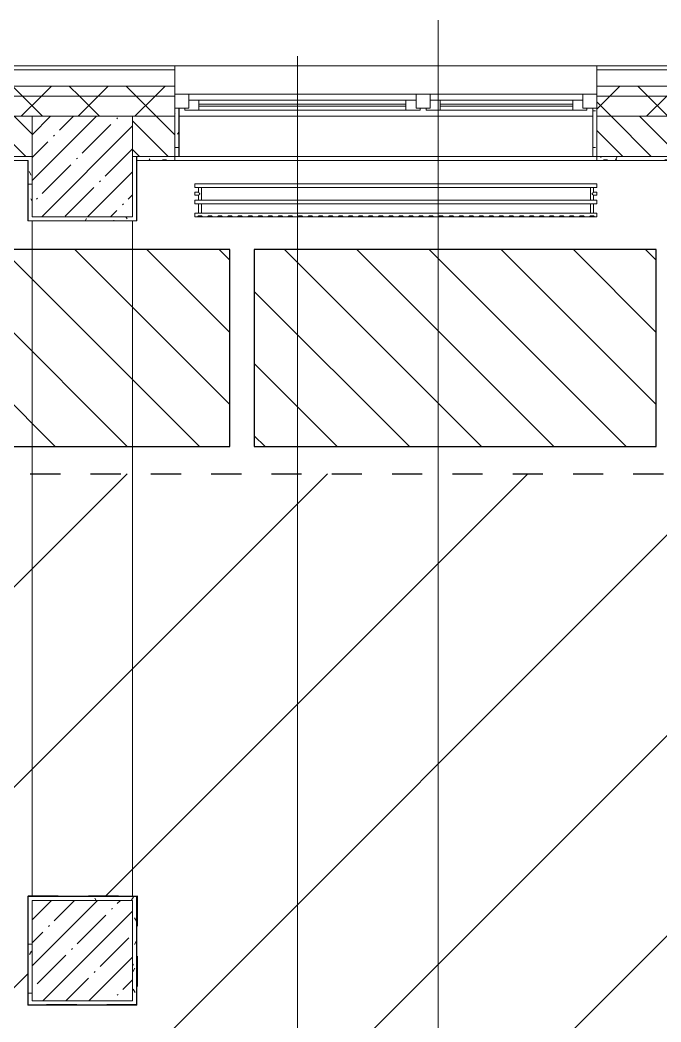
# Model space of a CAD drawing. Header units: millimetres. Extents: x -1113 to 415037, y -3642 to 354837.
# Drawn here: x 362707 to 365896, y 22596 to 27578 of the extents above; entities that cross this region are included whole.
import ezdxf

# ---------------------------------------------------------------- set-up
doc = ezdxf.new("R2010")
doc.units = ezdxf.units.MM
doc.linetypes.add('Штрих короткий', pattern=[600, 300, -300])
for name, color, linetype, lineweight in [('0) строит. леса', 20, 'Continuous', 30), ('A-AREA-BNDY', 7, 'Continuous', 5), ('A-FLOR', 7, 'Continuous', 9), ('A-GLAZ', 7, 'Continuous', 9), ('A-GLAZ-1', 7, 'Continuous', 5), ('A-WALL', 7, 'Continuous', 5), ('I-WALL', 7, 'Continuous', 5), ('S-COLS', 7, 'Continuous', 9), ('S-COLS-1', 7, 'Continuous', 5), ('Оси', 7, 'Continuous', 9)]:
    doc.layers.add(name, color=color, linetype=linetype, lineweight=lineweight)
for name, color, linetype, lineweight, true_color in [('A-WALL-1', 9, 'Continuous', 5, 0x808080), ('A-WALL-FNSH-1', 9, 'Continuous', 5, 0x808080), ('M-EQPM-1', 7, 'Continuous', 9, 0xb2b2b2)]:
    doc.layers.add(name, color=color, linetype=linetype, lineweight=lineweight, true_color=true_color)
pattern_1 = [(45, (289227.4, 1e-08), (-141.42136, 141.42136), []), (135, (289227.4, 1e-08), (-141.42136, -141.42136), [])]
pattern_2 = [(0, (289227.4, 1e-08), (243.84, 60.96), [20.117, -162.763, 20.117, -162.763, -975.36]), (0, (289227.4, 1e-08), (243.84, 60.96), [-365.76, 20.117, -345.643, 20.117, -162.763, -426.72]), (0, (289227.4, 1e-08), (243.84, 60.96), [-914.4, 20.117, -101.803, 20.117, -284.683]), (120, (289318.84, 30.48), (-174.71291, 180.691634), [20.117, -162.763, 20.117, -162.763, -975.36]), (120, (289318.84, 30.48), (-174.71291, 180.691634), [-365.76, 20.117, -345.643, 20.117, -162.763, -426.72]), (120, (289318.84, 30.48), (-174.71291, 180.691634), [-914.4, 20.117, -101.803, 20.117, -284.683]), (240, (289349.32, 152.4), (-69.12709, -241.651634), [20.117, -162.763, 20.117, -162.763, -975.36]), (240, (289349.32, 152.4), (-69.12709, -241.651634), [-365.76, 20.117, -345.643, 20.117, -162.763, -426.72]), (240, (289349.32, 152.4), (-69.12709, -241.651634), [-914.4, 20.117, -101.803, 20.117, -284.683])]

# ---------------------------------------------------------------- blocks, each defined once
blk = doc.blocks.new('BSC_Колонна _Прямоугольная - 500х500-V541-Объем проектирования 3 этажа')
at = {"layer": 'S-COLS-1'}
h = blk.add_hatch(dxfattribs=at)
h.set_pattern_fill('FP_73', color=256, style=0, pattern_type=2)
h.set_pattern_definition([(45, (-73790, -22950), (-114.04925, 114.04925), []), (45, (-73675.95, -22950), (-114.04925, 114.04925), [201.613, -40.323, 6.706, -33.617])])
h.paths.add_polyline_path([(-10.9, -250), (250, -250), (250, 250), (-250, 250), (-250, -250), (-190.9, -250)])
for p, q in [((250, 250), (-250, 250)), ((-250, 250), (-250, -250)), ((250, -250), (250, 250)), ((-250, -250), (250, -250))]:
    blk.add_line(p, q, dxfattribs=at)
blk = doc.blocks.new('120_Окно_СКБ_2Ст - 120_Окно_СКБ_2Ст 2100х2400 _мал створка справа_-19092174-Объем проектирования 3 этажа')
at = {"layer": 'A-GLAZ'}
for p, q in [((-1050, -75), (-1050, -5)), ((-1050, -5), (-980, -5)), ((-980, -5), (-980, -75)), ((150, -35), (-980, -35)), ((-980, -35), (-980, -75)), ((-930, -85), (-930, -35)), ((100, -85), (100, -35)), ((150, -75), (150, -5)), ((150, -5), (220, -5)), ((150, -75), (150, -35)), ((220, -5), (220, -75)), ((980, -35), (220, -35)), ((220, -35), (220, -75)), ((270, -85), (270, -35)), ((930, -85), (930, -35)), ((980, -75), (980, -5)), ((980, -5), (1050, -5)), ((980, -75), (980, -35)), ((1050, -5), (1050, -75)), ((-980, -75), (-1050, -75)), ((-980, -75), (-1000, -75)), ((-1000, -75), (-1000, -85)), ((-1000, -85), (170, -85)), ((170, -85), (-1000, -85)), ((220, -75), (150, -75)), ((170, -75), (150, -75)), ((170, -85), (170, -75)), ((220, -75), (200, -75)), ((200, -75), (200, -85)), ((200, -85), (1000, -85)), ((1000, -85), (200, -85)), ((1050, -75), (980, -75)), ((1000, -75), (980, -75)), ((1000, -85), (1000, -75))]:
    blk.add_line(p, q, dxfattribs=at)
at = {"layer": 'A-GLAZ-1'}
for p, q in [((1050, -5), (-1050, -5)), ((-1030, -75), (-1000, -75)), ((-930, -55), (100, -55)), ((100, -65), (-930, -65)), ((170, -75), (200, -75)), ((270, -55), (930, -55)), ((930, -65), (270, -65)), ((1000, -75), (1030, -75))]:
    blk.add_line(p, q, dxfattribs=at)
blk = doc.blocks.new('radiator_prado_classic_z_tip_30_po exemplyaru - Classic Z Тип 30-500-V675-Объем проектирования 3 этажа')
at = {"layer": 'M-EQPM-1'}
for p, q in [((0, 228), (0, 210)), ((2000, 228), (0, 228)), ((0, 210), (0, 228)), ((0, 228), (12.5, 228)), ((0, 210), (2000, 210)), ((17.8, 210), (0, 210)), ((12.5, 228), (37.5, 228)), ((37.5, 228), (12.5, 228)), ((12.5, 228), (37.5, 228)), ((12.5, 228), (17.5, 223)), ((12.5, 228), (17.5, 223)), ((32.5, 223), (17.5, 223)), ((17.5, 223), (32.5, 223)), ((17.5, 210), (17.5, 164)), ((17.5, 210), (17.5, 164)), ((17.8, 210), (17.5, 210)), ((17.5, 210), (17.8, 210)), ((17.8, 210), (17.5, 210)), ((17.5, 210), (32.5, 210)), ((31.5, 210), (17.8, 210)), ((17.8, 210), (31.5, 210)), ((23.1, 210), (17.8, 210)), ((30.3, 210), (23.1, 210)), ((31.5, 210), (30.3, 210)), ((31.5, 210), (31.5, 210)), ((32.2, 210), (31.5, 210)), ((31.5, 210), (31.5, 210)), ((31.5, 210), (32.2, 210)), ((31.5, 210), (31.5, 210)), ((32.2, 210), (31.5, 210)), ((32.5, 210), (32.2, 210)), ((32.2, 210), (32.5, 210)), ((32.5, 210), (32.2, 210)), ((1967.8, 210), (32.2, 210)), ((32.5, 223), (37.5, 228)), ((37.5, 228), (32.5, 223)), ((32.5, 164), (32.5, 210)), ((32.5, 164), (32.5, 210)), ((37.5, 228), (62.5, 228)), ((62.5, 228), (87.5, 228)), ((87.5, 228), (62.5, 228)), ((62.5, 228), (87.5, 228)), ((62.5, 228), (67.5, 223)), ((62.5, 228), (67.5, 223)), ((82.5, 223), (67.5, 223)), ((67.5, 223), (82.5, 223)), ((82.5, 223), (87.5, 228)), ((87.5, 228), (82.5, 223)), ((87.5, 228), (112.5, 228)), ((112.5, 228), (137.5, 228)), ((137.5, 228), (112.5, 228)), ((112.5, 228), (137.5, 228)), ((112.5, 228), (117.5, 223)), ((112.5, 228), (117.5, 223)), ((132.5, 223), (117.5, 223)), ((117.5, 223), (132.5, 223)), ((132.5, 223), (137.5, 228)), ((137.5, 228), (132.5, 223)), ((137.5, 228), (162.5, 228)), ((162.5, 228), (187.5, 228)), ((187.5, 228), (162.5, 228)), ((162.5, 228), (187.5, 228)), ((162.5, 228), (167.5, 223)), ((162.5, 228), (167.5, 223)), ((182.5, 223), (167.5, 223)), ((167.5, 223), (182.5, 223)), ((182.5, 223), (187.5, 228)), ((187.5, 228), (182.5, 223)), ((187.5, 228), (212.5, 228)), ((212.5, 228), (237.5, 228)), ((237.5, 228), (212.5, 228)), ((212.5, 228), (237.5, 228)), ((212.5, 228), (217.5, 223)), ((212.5, 228), (217.5, 223)), ((232.5, 223), (217.5, 223)), ((217.5, 223), (232.5, 223)), ((232.5, 223), (237.5, 228)), ((237.5, 228), (232.5, 223)), ((237.5, 228), (262.5, 228)), ((262.5, 228), (287.5, 228)), ((287.5, 228), (262.5, 228)), ((262.5, 228), (287.5, 228)), ((262.5, 228), (267.5, 223)), ((262.5, 228), (267.5, 223)), ((282.5, 223), (267.5, 223)), ((267.5, 223), (282.5, 223)), ((282.5, 223), (287.5, 228)), ((287.5, 228), (282.5, 223)), ((287.5, 228), (312.5, 228)), ((312.5, 228), (337.5, 228)), ((337.5, 228), (312.5, 228)), ((312.5, 228), (337.5, 228)), ((312.5, 228), (317.5, 223)), ((312.5, 228), (317.5, 223)), ((332.5, 223), (317.5, 223)), ((317.5, 223), (332.5, 223)), ((332.5, 223), (337.5, 228)), ((337.5, 228), (332.5, 223)), ((337.5, 228), (362.5, 228)), ((362.5, 228), (387.5, 228)), ((387.5, 228), (362.5, 228)), ((362.5, 228), (387.5, 228)), ((362.5, 228), (367.5, 223)), ((362.5, 228), (367.5, 223)), ((382.5, 223), (367.5, 223)), ((367.5, 223), (382.5, 223)), ((382.5, 223), (387.5, 228)), ((387.5, 228), (382.5, 223)), ((387.5, 228), (412.5, 228)), ((412.5, 228), (437.5, 228)), ((437.5, 228), (412.5, 228)), ((412.5, 228), (437.5, 228)), ((412.5, 228), (417.5, 223)), ((412.5, 228), (417.5, 223)), ((432.5, 223), (417.5, 223)), ((417.5, 223), (432.5, 223)), ((432.5, 223), (437.5, 228)), ((437.5, 228), (432.5, 223)), ((437.5, 228), (462.5, 228)), ((462.5, 228), (487.5, 228)), ((487.5, 228), (462.5, 228)), ((462.5, 228), (487.5, 228)), ((462.5, 228), (467.5, 223)), ((462.5, 228), (467.5, 223)), ((482.5, 223), (467.5, 223)), ((467.5, 223), (482.5, 223)), ((482.5, 223), (487.5, 228)), ((487.5, 228), (482.5, 223)), ((487.5, 228), (512.5, 228)), ((512.5, 228), (537.5, 228)), ((537.5, 228), (512.5, 228)), ((512.5, 228), (537.5, 228)), ((512.5, 228), (517.5, 223)), ((512.5, 228), (517.5, 223)), ((532.5, 223), (517.5, 223)), ((517.5, 223), (532.5, 223)), ((532.5, 223), (537.5, 228)), ((537.5, 228), (532.5, 223)), ((537.5, 228), (562.5, 228)), ((562.5, 228), (587.5, 228)), ((587.5, 228), (562.5, 228)), ((562.5, 228), (587.5, 228)), ((562.5, 228), (567.5, 223)), ((562.5, 228), (567.5, 223)), ((582.5, 223), (567.5, 223)), ((567.5, 223), (582.5, 223)), ((582.5, 223), (587.5, 228)), ((587.5, 228), (582.5, 223)), ((587.5, 228), (612.5, 228)), ((612.5, 228), (637.5, 228)), ((637.5, 228), (612.5, 228)), ((612.5, 228), (637.5, 228)), ((612.5, 228), (617.5, 223)), ((612.5, 228), (617.5, 223)), ((632.5, 223), (617.5, 223)), ((617.5, 223), (632.5, 223)), ((632.5, 223), (637.5, 228)), ((637.5, 228), (632.5, 223)), ((637.5, 228), (662.5, 228)), ((662.5, 228), (687.5, 228)), ((687.5, 228), (662.5, 228)), ((662.5, 228), (687.5, 228)), ((662.5, 228), (667.5, 223)), ((662.5, 228), (667.5, 223)), ((682.5, 223), (667.5, 223)), ((667.5, 223), (682.5, 223)), ((682.5, 223), (687.5, 228)), ((687.5, 228), (682.5, 223)), ((687.5, 228), (712.5, 228)), ((712.5, 228), (737.5, 228)), ((737.5, 228), (712.5, 228)), ((712.5, 228), (737.5, 228)), ((712.5, 228), (717.5, 223)), ((712.5, 228), (717.5, 223)), ((732.5, 223), (717.5, 223)), ((717.5, 223), (732.5, 223)), ((732.5, 223), (737.5, 228)), ((737.5, 228), (732.5, 223)), ((737.5, 228), (762.5, 228)), ((762.5, 228), (787.5, 228)), ((787.5, 228), (762.5, 228)), ((762.5, 228), (787.5, 228)), ((762.5, 228), (767.5, 223)), ((762.5, 228), (767.5, 223)), ((782.5, 223), (767.5, 223)), ((767.5, 223), (782.5, 223)), ((782.5, 223), (787.5, 228)), ((787.5, 228), (782.5, 223)), ((787.5, 228), (812.5, 228)), ((812.5, 228), (837.5, 228)), ((837.5, 228), (812.5, 228)), ((812.5, 228), (837.5, 228)), ((812.5, 228), (817.5, 223)), ((812.5, 228), (817.5, 223)), ((832.5, 223), (817.5, 223)), ((817.5, 223), (832.5, 223)), ((832.5, 223), (837.5, 228)), ((837.5, 228), (832.5, 223)), ((837.5, 228), (862.5, 228)), ((862.5, 228), (887.5, 228)), ((887.5, 228), (862.5, 228)), ((862.5, 228), (887.5, 228)), ((862.5, 228), (867.5, 223)), ((862.5, 228), (867.5, 223)), ((882.5, 223), (867.5, 223)), ((867.5, 223), (882.5, 223)), ((882.5, 223), (887.5, 228)), ((887.5, 228), (882.5, 223)), ((887.5, 228), (912.5, 228)), ((912.5, 228), (937.5, 228)), ((937.5, 228), (912.5, 228)), ((912.5, 228), (937.5, 228)), ((912.5, 228), (917.5, 223)), ((912.5, 228), (917.5, 223)), ((932.5, 223), (917.5, 223)), ((917.5, 223), (932.5, 223)), ((932.5, 223), (937.5, 228)), ((937.5, 228), (932.5, 223)), ((937.5, 228), (962.5, 228)), ((962.5, 228), (987.5, 228)), ((987.5, 228), (962.5, 228)), ((962.5, 228), (987.5, 228)), ((962.5, 228), (967.5, 223)), ((962.5, 228), (967.5, 223)), ((982.5, 223), (967.5, 223)), ((967.5, 223), (982.5, 223)), ((982.5, 223), (987.5, 228)), ((987.5, 228), (982.5, 223)), ((987.5, 228), (1012.5, 228)), ((1012.5, 228), (1037.5, 228)), ((1037.5, 228), (1012.5, 228)), ((1012.5, 228), (1037.5, 228)), ((1012.5, 228), (1017.5, 223)), ((1012.5, 228), (1017.5, 223)), ((1032.5, 223), (1017.5, 223)), ((1017.5, 223), (1032.5, 223)), ((1032.5, 223), (1037.5, 228)), ((1037.5, 228), (1032.5, 223)), ((1037.5, 228), (1062.5, 228)), ((1062.5, 228), (1087.5, 228)), ((1087.5, 228), (1062.5, 228)), ((1062.5, 228), (1087.5, 228)), ((1062.5, 228), (1067.5, 223)), ((1062.5, 228), (1067.5, 223)), ((1082.5, 223), (1067.5, 223)), ((1067.5, 223), (1082.5, 223)), ((1082.5, 223), (1087.5, 228)), ((1087.5, 228), (1082.5, 223)), ((1087.5, 228), (1112.5, 228)), ((1112.5, 228), (1137.5, 228)), ((1137.5, 228), (1112.5, 228)), ((1112.5, 228), (1137.5, 228)), ((1112.5, 228), (1117.5, 223)), ((1112.5, 228), (1117.5, 223)), ((1132.5, 223), (1117.5, 223)), ((1117.5, 223), (1132.5, 223)), ((1132.5, 223), (1137.5, 228)), ((1137.5, 228), (1132.5, 223)), ((1137.5, 228), (1162.5, 228)), ((1162.5, 228), (1187.5, 228)), ((1187.5, 228), (1162.5, 228)), ((1162.5, 228), (1187.5, 228)), ((1162.5, 228), (1167.5, 223)), ((1162.5, 228), (1167.5, 223)), ((1182.5, 223), (1167.5, 223)), ((1167.5, 223), (1182.5, 223)), ((1182.5, 223), (1187.5, 228)), ((1187.5, 228), (1182.5, 223)), ((1187.5, 228), (1212.5, 228)), ((1212.5, 228), (1237.5, 228)), ((1237.5, 228), (1212.5, 228)), ((1212.5, 228), (1237.5, 228)), ((1212.5, 228), (1217.5, 223)), ((1212.5, 228), (1217.5, 223)), ((1232.5, 223), (1217.5, 223)), ((1217.5, 223), (1232.5, 223)), ((1232.5, 223), (1237.5, 228)), ((1237.5, 228), (1232.5, 223)), ((1237.5, 228), (1262.5, 228)), ((1262.5, 228), (1287.5, 228)), ((1287.5, 228), (1262.5, 228)), ((1262.5, 228), (1287.5, 228)), ((1262.5, 228), (1267.5, 223)), ((1262.5, 228), (1267.5, 223)), ((1282.5, 223), (1267.5, 223)), ((1267.5, 223), (1282.5, 223)), ((1282.5, 223), (1287.5, 228)), ((1287.5, 228), (1282.5, 223)), ((1287.5, 228), (1312.5, 228)), ((1312.5, 228), (1337.5, 228)), ((1337.5, 228), (1312.5, 228)), ((1312.5, 228), (1337.5, 228)), ((1312.5, 228), (1317.5, 223)), ((1312.5, 228), (1317.5, 223)), ((1332.5, 223), (1317.5, 223)), ((1317.5, 223), (1332.5, 223)), ((1332.5, 223), (1337.5, 228)), ((1337.5, 228), (1332.5, 223)), ((1337.5, 228), (1362.5, 228)), ((1362.5, 228), (1387.5, 228)), ((1387.5, 228), (1362.5, 228)), ((1362.5, 228), (1387.5, 228)), ((1362.5, 228), (1367.5, 223)), ((1362.5, 228), (1367.5, 223)), ((1382.5, 223), (1367.5, 223)), ((1367.5, 223), (1382.5, 223)), ((1382.5, 223), (1387.5, 228)), ((1387.5, 228), (1382.5, 223)), ((1387.5, 228), (1412.5, 228)), ((1412.5, 228), (1437.5, 228)), ((1437.5, 228), (1412.5, 228)), ((1412.5, 228), (1437.5, 228)), ((1412.5, 228), (1417.5, 223)), ((1412.5, 228), (1417.5, 223)), ((1432.5, 223), (1417.5, 223)), ((1417.5, 223), (1432.5, 223)), ((1432.5, 223), (1437.5, 228)), ((1437.5, 228), (1432.5, 223)), ((1437.5, 228), (1462.5, 228)), ((1462.5, 228), (1487.5, 228)), ((1487.5, 228), (1462.5, 228)), ((1462.5, 228), (1487.5, 228)), ((1462.5, 228), (1467.5, 223)), ((1462.5, 228), (1467.5, 223)), ((1482.5, 223), (1467.5, 223)), ((1467.5, 223), (1482.5, 223)), ((1482.5, 223), (1487.5, 228)), ((1487.5, 228), (1482.5, 223)), ((1487.5, 228), (1512.5, 228)), ((1512.5, 228), (1537.5, 228)), ((1537.5, 228), (1512.5, 228)), ((1512.5, 228), (1537.5, 228)), ((1512.5, 228), (1517.5, 223)), ((1512.5, 228), (1517.5, 223)), ((1532.5, 223), (1517.5, 223)), ((1517.5, 223), (1532.5, 223)), ((1532.5, 223), (1537.5, 228)), ((1537.5, 228), (1532.5, 223)), ((1537.5, 228), (1562.5, 228)), ((1562.5, 228), (1587.5, 228)), ((1587.5, 228), (1562.5, 228)), ((1562.5, 228), (1587.5, 228)), ((1562.5, 228), (1567.5, 223)), ((1562.5, 228), (1567.5, 223)), ((1582.5, 223), (1567.5, 223)), ((1567.5, 223), (1582.5, 223)), ((1582.5, 223), (1587.5, 228)), ((1587.5, 228), (1582.5, 223)), ((1587.5, 228), (1612.5, 228)), ((1612.5, 228), (1637.5, 228)), ((1637.5, 228), (1612.5, 228)), ((1612.5, 228), (1637.5, 228)), ((1612.5, 228), (1617.5, 223)), ((1612.5, 228), (1617.5, 223)), ((1632.5, 223), (1617.5, 223)), ((1617.5, 223), (1632.5, 223)), ((1632.5, 223), (1637.5, 228)), ((1637.5, 228), (1632.5, 223)), ((1637.5, 228), (1662.5, 228)), ((1687.5, 228), (1662.5, 228)), ((1662.5, 228), (1687.5, 228)), ((1662.5, 228), (1667.5, 223)), ((1662.5, 228), (1667.5, 223)), ((1663.1, 228), (1687.5, 228)), ((1682.5, 223), (1667.5, 223)), ((1667.5, 223), (1682.5, 223)), ((1682.5, 223), (1687.5, 228)), ((1687.5, 228), (1682.5, 223)), ((1687.5, 228), (1712.5, 228)), ((1712.5, 228), (1737.5, 228)), ((1737.5, 228), (1712.5, 228)), ((1712.5, 228), (1737.5, 228)), ((1712.5, 228), (1717.5, 223)), ((1712.5, 228), (1717.5, 223)), ((1732.5, 223), (1717.5, 223)), ((1717.5, 223), (1732.5, 223)), ((1732.5, 223), (1737.5, 228)), ((1737.5, 228), (1732.5, 223)), ((1737.5, 228), (1762.5, 228)), ((1762.5, 228), (1787.5, 228)), ((1787.5, 228), (1762.5, 228)), ((1762.5, 228), (1787.5, 228)), ((1762.5, 228), (1767.5, 223)), ((1762.5, 228), (1767.5, 223)), ((1782.5, 223), (1767.5, 223)), ((1767.5, 223), (1782.5, 223)), ((1782.5, 223), (1787.5, 228)), ((1787.5, 228), (1782.5, 223)), ((1787.5, 228), (1812.5, 228)), ((1812.5, 228), (1837.5, 228)), ((1837.5, 228), (1812.5, 228)), ((1812.5, 228), (1837.5, 228)), ((1812.5, 228), (1817.5, 223)), ((1812.5, 228), (1817.5, 223)), ((1832.5, 223), (1817.5, 223)), ((1817.5, 223), (1832.5, 223)), ((1832.5, 223), (1837.5, 228)), ((1837.5, 228), (1832.5, 223)), ((1837.5, 228), (1862.5, 228)), ((1862.5, 228), (1887.5, 228)), ((1887.5, 228), (1862.5, 228)), ((1862.5, 228), (1887.5, 228)), ((1862.5, 228), (1867.5, 223)), ((1862.5, 228), (1867.5, 223)), ((1882.5, 223), (1867.5, 223)), ((1867.5, 223), (1882.5, 223)), ((1882.5, 223), (1887.5, 228)), ((1887.5, 228), (1882.5, 223)), ((1887.5, 228), (1912.5, 228)), ((1912.5, 228), (1937.5, 228)), ((1937.5, 228), (1912.5, 228)), ((1912.5, 228), (1937.5, 228)), ((1912.5, 228), (1917.5, 223)), ((1912.5, 228), (1917.5, 223)), ((1932.5, 223), (1917.5, 223)), ((1917.5, 223), (1932.5, 223)), ((1932.5, 223), (1937.5, 228)), ((1937.5, 228), (1932.5, 223)), ((1937.5, 228), (1962.5, 228)), ((1962.5, 228), (1987.5, 228)), ((1987.5, 228), (1962.5, 228)), ((1962.5, 228), (1987.5, 228)), ((1962.5, 228), (1967.5, 223)), ((1962.5, 228), (1967.5, 223)), ((1982.5, 223), (1967.5, 223)), ((1967.5, 223), (1982.5, 223)), ((1967.5, 210), (1967.5, 164)), ((1967.5, 210), (1967.5, 164)), ((1967.8, 210), (1967.5, 210)), ((1967.5, 210), (1982.5, 210)), ((1967.8, 210), (1967.5, 210)), ((1967.5, 210), (1967.8, 210)), ((1982.2, 210), (1967.8, 210)), ((1982.2, 210), (1967.8, 210)), ((1967.8, 210), (1982.2, 210)), ((1982.5, 210), (1982.2, 210)), ((1982.5, 210), (1982.2, 210)), ((1982.2, 210), (1982.5, 210)), ((2000, 210), (1982.2, 210)), ((1982.5, 223), (1987.5, 228)), ((1987.5, 228), (1982.5, 223)), ((1982.5, 164), (1982.5, 210)), ((1982.5, 164), (1982.5, 210)), ((1987.5, 228), (2000, 228)), ((2000, 210), (2000, 228)), ((2000, 228), (2000, 210)), ((2000, 164), (0, 164)), ((0, 164), (0, 146)), ((0, 146), (0, 164)), ((0, 164), (17.8, 164)), ((17.8, 164), (17.5, 164)), ((17.5, 164), (17.8, 164)), ((17.8, 164), (17.5, 164)), ((17.5, 164), (32.5, 164)), ((31.5, 164), (17.8, 164)), ((17.8, 164), (18.5, 164)), ((18.5, 164), (17.8, 164)), ((18.5, 164), (31.5, 164)), ((21.3, 164), (18.5, 164)), ((25, 164), (21.3, 164)), ((26.9, 164), (25, 164)), ((30.3, 164), (26.9, 164)), ((31.5, 164), (30.3, 164)), ((31.5, 164), (31.5, 164)), ((32.2, 164), (31.5, 164)), ((31.5, 164), (31.5, 164)), ((31.5, 164), (32.2, 164)), ((31.5, 164), (31.5, 164)), ((32.2, 164), (31.5, 164)), ((32.5, 164), (32.2, 164)), ((32.2, 164), (32.5, 164)), ((32.5, 164), (32.2, 164)), ((32.2, 164), (1967.8, 164)), ((1967.8, 164), (1967.5, 164)), ((1967.5, 164), (1982.5, 164)), ((1967.8, 164), (1967.5, 164)), ((1967.5, 164), (1967.8, 164)), ((1982.2, 164), (1967.8, 164)), ((1968.5, 164), (1967.8, 164)), ((1967.8, 164), (1982.2, 164)), ((1969.7, 164), (1968.5, 164)), ((1982.2, 164), (1969.7, 164)), ((1982.5, 164), (1982.2, 164)), ((1982.5, 164), (1982.2, 164)), ((1982.2, 164), (1982.5, 164)), ((1982.2, 164), (2000, 164)), ((2000, 146), (2000, 164)), ((2000, 164), (2000, 146)), ((0, 146), (2000, 146)), ((18.5, 146), (0, 146)), ((17.5, 121.5), (0, 121.5)), ((17.5, 121.5), (0, 121.5)), ((0, 121.5), (0, 120.5)), ((0, 106.5), (0, 121.5)), ((0, 120.5), (0, 107.5)), ((0, 120.5), (0, 119.3)), ((0, 114), (0, 120.5)), ((0, 120.5), (0, 120.5)), ((0, 119.3), (0, 117.8)), ((0, 117.8), (0, 114)), ((0, 114), (0, 110.3)), ((0, 107.5), (0, 114)), ((0, 110.3), (0, 108.7)), ((0, 108.7), (0, 107.5)), ((0, 107.5), (0, 106.5)), ((0, 107.5), (0, 107.5)), ((0, 106.5), (17.5, 106.5)), ((0, 106.5), (17.5, 106.5)), ((17.5, 146), (17.5, 121.5)), ((17.5, 146), (17.5, 121.5)), ((17.5, 146), (18.5, 146)), ((18.5, 146), (17.5, 146)), ((17.5, 146), (18.5, 146)), ((32.5, 146), (17.5, 146)), ((17.5, 106.5), (17.5, 82)), ((17.5, 106.5), (17.5, 82)), ((18.5, 146), (31.5, 146)), ((31.5, 146), (18.5, 146)), ((18.5, 146), (28.8, 146)), ((28.8, 146), (31.5, 146)), ((31.5, 146), (31.5, 146)), ((31.5, 146), (32.2, 146)), ((31.5, 146), (31.5, 146)), ((32.2, 146), (31.5, 146)), ((31.5, 146), (31.5, 146)), ((31.5, 146), (32.2, 146)), ((32.2, 146), (32.5, 146)), ((32.5, 146), (32.2, 146)), ((32.2, 146), (32.5, 146)), ((1967.8, 146), (32.2, 146)), ((32.5, 82), (32.5, 146)), ((32.5, 82), (32.5, 146)), ((1967.5, 146), (1967.5, 82)), ((1967.5, 146), (1967.5, 82)), ((1967.5, 146), (1967.8, 146)), ((1982.5, 146), (1967.5, 146)), ((1967.5, 146), (1967.8, 146)), ((1967.8, 146), (1967.5, 146)), ((1967.8, 146), (1981.5, 146)), ((1967.8, 146), (1971.2, 146)), ((1981.5, 146), (1967.8, 146)), ((1971.2, 146), (1976.9, 146)), ((1976.9, 146), (1981.5, 146)), ((1981.5, 146), (1982.5, 146)), ((1981.5, 146), (1982.5, 146)), ((1982.5, 146), (1981.5, 146)), ((2000, 146), (1981.5, 146)), ((1982.5, 121.5), (1982.5, 146)), ((1982.5, 121.5), (1982.5, 146)), ((2000, 121.5), (1982.5, 121.5)), ((2000, 121.5), (1982.5, 121.5)), ((1982.5, 82), (1982.5, 106.5)), ((1982.5, 106.5), (2000, 106.5)), ((1982.5, 82), (1982.5, 106.5)), ((1982.5, 106.5), (2000, 106.5)), ((2000, 121.5), (2000, 106.5)), ((2000, 120.5), (2000, 121.5)), ((2000, 121.5), (2000, 120.5)), ((2000, 120.5), (2000, 121.5)), ((2000, 107.5), (2000, 120.5)), ((2000, 120.5), (2000, 107.5)), ((2000, 107.5), (2000, 120.5)), ((2000, 106.5), (2000, 107.5)), ((2000, 107.5), (2000, 106.5)), ((2000, 106.5), (2000, 107.5)), ((2000, 82), (0, 82)), ((0, 82), (0, 64)), ((0, 64), (0, 82)), ((0, 82), (18.5, 82)), ((2000, 64), (0, 64)), ((0, 64), (2000, 64)), ((18.5, 82), (17.5, 82)), ((17.5, 82), (18.5, 82)), ((18.5, 82), (17.5, 82)), ((17.5, 82), (32.5, 82)), ((31.5, 82), (18.5, 82)), ((18.5, 82), (28.8, 82)), ((21.3, 82), (18.5, 82)), ((26.9, 82), (21.3, 82)), ((31.5, 82), (26.9, 82)), ((28.8, 82), (31.5, 82)), ((31.5, 82), (31.5, 82)), ((32.2, 82), (31.5, 82)), ((31.5, 82), (31.5, 82)), ((31.5, 82), (32.2, 82)), ((31.5, 82), (31.5, 82)), ((32.2, 82), (31.5, 82)), ((32.5, 82), (32.2, 82)), ((32.2, 82), (32.5, 82)), ((32.5, 82), (32.2, 82)), ((32.2, 82), (1967.8, 82)), ((1967.8, 82), (1967.5, 82)), ((1967.5, 82), (1982.5, 82)), ((1967.8, 82), (1967.5, 82)), ((1967.5, 82), (1967.8, 82)), ((1981.5, 82), (1967.8, 82)), ((1978.7, 82), (1967.8, 82)), ((1967.8, 82), (1981.5, 82)), ((1980.3, 82), (1978.7, 82)), ((1981.5, 82), (1980.3, 82)), ((1982.5, 82), (1981.5, 82)), ((1982.5, 82), (1981.5, 82)), ((1981.5, 82), (1982.5, 82)), ((1981.5, 82), (2000, 82)), ((2000, 64), (2000, 82)), ((2000, 82), (2000, 64))]:
    blk.add_line(p, q, dxfattribs=at)
for points, knots in [([(18.5, 120.5), (18.4, 120.6), (18.3, 120.7), (18.1, 120.9), (17.9, 121.1), (17.8, 121.2), (17.7, 121.3), (17.5, 121.5), (17.5, 121.5), (17.5, 121.5)], [0.7142857, 0.7142857, 0.7142857, 0.7142857, 0.75, 0.7857143, 0.8214286, 0.8571429, 0.8928571, 0.9285714, 1, 1, 1, 1]), ([(17.5, 121.5), (17.5, 121.5), (17.5, 121.5), (17.7, 121.3), (17.8, 121.2), (17.9, 121.1), (18.1, 120.9), (18.3, 120.7), (18.4, 120.6), (18.5, 120.5)], [0, 0, 0, 0, 0.0714286, 0.1071429, 0.1428571, 0.1785714, 0.2142857, 0.25, 0.2857143, 0.2857143, 0.2857143, 0.2857143]), ([(17.5, 121.5), (17.5, 121.5), (17.5, 121.5), (17.7, 121.3), (17.8, 121.2), (17.9, 121.1), (18.1, 120.9), (18.3, 120.7), (18.4, 120.6), (18.5, 120.5)], [0, 0, 0, 0, 0.0714286, 0.1071429, 0.1428571, 0.1785714, 0.2142857, 0.25, 0.2857143, 0.2857143, 0.2857143, 0.2857143]), ([(25, 114), (24.5, 114.5), (23.6, 115.4), (22.4, 116.6), (21.6, 117.4), (21.1, 117.9), (20.8, 118.2), (20.5, 118.5), (20.2, 118.8), (19.8, 119.1), (19.6, 119.4), (19.3, 119.7), (19, 120), (18.7, 120.3), (18.5, 120.5), (18.3, 120.7), (18.1, 120.9), (17.9, 121.1), (17.8, 121.2), (17.7, 121.3), (17.5, 121.5), (17.5, 121.5), (17.5, 121.5)], [0, 0, 0, 0, 0.142857, 0.285714, 0.357143, 0.392857, 0.428571, 0.464286, 0.5, 0.535714, 0.571429, 0.607143, 0.642857, 0.678571, 0.714286, 0.75, 0.785714, 0.821429, 0.857143, 0.892857, 0.928571, 1, 1, 1, 1]), ([(17.5, 106.5), (17.5, 106.5), (17.5, 106.5), (17.7, 106.7), (17.8, 106.8), (17.9, 106.9), (18.1, 107.1), (18.3, 107.3), (18.5, 107.5), (18.7, 107.7), (19, 108), (19.3, 108.3), (19.6, 108.6), (19.8, 108.9), (20.3, 109.3), (20.7, 109.7), (21.1, 110.1), (21.6, 110.6), (22.4, 111.4), (23.6, 112.6), (24.5, 113.5), (25, 114)], [0, 0, 0, 0, 0.071429, 0.107143, 0.142857, 0.178571, 0.214286, 0.25, 0.285714, 0.321429, 0.357143, 0.392857, 0.428571, 0.464286, 0.5, 0.571429, 0.607143, 0.642857, 0.714286, 0.857143, 1, 1, 1, 1]), ([(17.5, 106.5), (17.5, 106.5), (17.5, 106.5), (17.7, 106.7), (17.8, 106.8), (17.9, 106.9), (18.1, 107.1), (18.3, 107.3), (18.4, 107.4), (18.5, 107.5)], [0, 0, 0, 0, 0.0714286, 0.1071429, 0.1428571, 0.1785714, 0.2142857, 0.25, 0.2857143, 0.2857143, 0.2857143, 0.2857143]), ([(18.5, 107.5), (18.4, 107.4), (18.3, 107.3), (18.1, 107.1), (17.9, 106.9), (17.8, 106.8), (17.7, 106.7), (17.5, 106.5), (17.5, 106.5), (17.5, 106.5)], [0.7142857, 0.7142857, 0.7142857, 0.7142857, 0.75, 0.7857143, 0.8214286, 0.8571429, 0.8928571, 0.9285714, 1, 1, 1, 1]), ([(18.5, 107.5), (18.4, 107.4), (18.3, 107.3), (18.1, 107.1), (17.9, 106.9), (17.8, 106.8), (17.7, 106.7), (17.5, 106.5), (17.5, 106.5), (17.5, 106.5)], [0.7142857, 0.7142857, 0.7142857, 0.7142857, 0.75, 0.7857143, 0.8214286, 0.8571429, 0.8928571, 0.9285714, 1, 1, 1, 1]), ([(22.1, 116.9), (21.9, 117.1), (21.6, 117.4), (21.1, 117.9), (20.8, 118.2), (20.5, 118.5), (20.2, 118.8), (19.9, 119.2), (19.7, 119.3), (19.6, 119.4)], [0.2857143, 0.2857143, 0.2857143, 0.2857143, 0.3571429, 0.3928571, 0.4285714, 0.4642857, 0.5, 0.5357143, 0.5714286, 0.5714286, 0.5714286, 0.5714286]), ([(19.6, 119.4), (19.7, 119.3), (19.9, 119.2), (20.3, 118.7), (20.7, 118.3), (21.1, 117.9), (21.6, 117.4), (21.9, 117.1), (22.1, 116.9)], [0.4285714, 0.4285714, 0.4285714, 0.4285714, 0.4642857, 0.5, 0.5714286, 0.6071429, 0.6428571, 0.7142857, 0.7142857, 0.7142857, 0.7142857]), ([(19.6, 119.4), (19.7, 119.3), (19.8, 119.1), (20.3, 118.7), (20.7, 118.3), (21.1, 117.9), (21.6, 117.4), (21.9, 117.1), (22.1, 116.9)], [0.4285714, 0.4285714, 0.4285714, 0.4285714, 0.4642857, 0.5, 0.5714286, 0.6071429, 0.6428571, 0.7142857, 0.7142857, 0.7142857, 0.7142857]), ([(19.6, 108.6), (19.7, 108.7), (19.9, 108.8), (20.3, 109.3), (20.7, 109.7), (21.1, 110.1), (21.6, 110.6), (21.9, 110.9), (22.1, 111.1)], [0.4285714, 0.4285714, 0.4285714, 0.4285714, 0.4642857, 0.5, 0.5714286, 0.6071429, 0.6428571, 0.7142857, 0.7142857, 0.7142857, 0.7142857]), ([(22.1, 111.1), (21.9, 110.9), (21.6, 110.6), (21.1, 110.1), (20.8, 109.8), (20.5, 109.5), (20.2, 109.2), (19.9, 108.8), (19.7, 108.7), (19.6, 108.6)], [0.2857143, 0.2857143, 0.2857143, 0.2857143, 0.3571429, 0.3928571, 0.4285714, 0.4642857, 0.5, 0.5357143, 0.5714286, 0.5714286, 0.5714286, 0.5714286]), ([(22.1, 111.1), (21.9, 110.9), (21.6, 110.6), (21.1, 110.1), (20.8, 109.8), (20.5, 109.5), (20.2, 109.2), (19.8, 108.9), (19.7, 108.7), (19.6, 108.6)], [0.2857143, 0.2857143, 0.2857143, 0.2857143, 0.3571429, 0.3928571, 0.4285714, 0.4642857, 0.5, 0.5357143, 0.5714286, 0.5714286, 0.5714286, 0.5714286]), ([(1975, 114), (1975.5, 114.5), (1976.4, 115.4), (1977.6, 116.6), (1978.4, 117.4), (1978.9, 117.9), (1979.2, 118.2), (1979.5, 118.5), (1979.8, 118.8), (1980.1, 119.2), (1980.4, 119.4), (1980.7, 119.7), (1981, 120), (1981.3, 120.3), (1981.5, 120.5), (1981.7, 120.7), (1981.9, 120.9), (1982.1, 121.1), (1982.2, 121.2), (1982.3, 121.3), (1982.5, 121.5), (1982.5, 121.5), (1982.5, 121.5)], [0, 0, 0, 0, 0.142857, 0.285714, 0.357143, 0.392857, 0.428571, 0.464286, 0.5, 0.535714, 0.571429, 0.607143, 0.642857, 0.678571, 0.714286, 0.75, 0.785714, 0.821429, 0.857143, 0.892857, 0.928571, 1, 1, 1, 1]), ([(1982.5, 106.5), (1982.5, 106.5), (1982.5, 106.5), (1982.3, 106.7), (1982.2, 106.8), (1982.1, 106.9), (1981.9, 107.1), (1981.7, 107.3), (1981.5, 107.5), (1981.3, 107.7), (1981, 108), (1980.7, 108.3), (1980.4, 108.6), (1980.1, 108.8), (1979.7, 109.3), (1979.3, 109.7), (1978.9, 110.1), (1978.4, 110.6), (1977.6, 111.4), (1976.4, 112.6), (1975.5, 113.5), (1975, 114)], [0, 0, 0, 0, 0.071429, 0.107143, 0.142857, 0.178571, 0.214286, 0.25, 0.285714, 0.321429, 0.357143, 0.392857, 0.428571, 0.464286, 0.5, 0.571429, 0.607143, 0.642857, 0.714286, 0.857143, 1, 1, 1, 1]), ([(1980.4, 119.4), (1980.3, 119.3), (1980.1, 119.2), (1979.7, 118.7), (1979.3, 118.3), (1978.9, 117.9), (1978.4, 117.4), (1978.1, 117.1), (1977.9, 116.9)], [0.4285714, 0.4285714, 0.4285714, 0.4285714, 0.4642857, 0.5, 0.5714286, 0.6071429, 0.6428571, 0.7142857, 0.7142857, 0.7142857, 0.7142857]), ([(1980.4, 119.4), (1980.3, 119.3), (1980.1, 119.2), (1979.7, 118.7), (1979.3, 118.3), (1978.9, 117.9), (1978.4, 117.4), (1978.1, 117.1), (1977.9, 116.9)], [0.4285714, 0.4285714, 0.4285714, 0.4285714, 0.4642857, 0.5, 0.5714286, 0.6071429, 0.6428571, 0.7142857, 0.7142857, 0.7142857, 0.7142857]), ([(1977.9, 116.9), (1978.1, 117.1), (1978.4, 117.4), (1978.9, 117.9), (1979.2, 118.2), (1979.5, 118.5), (1979.8, 118.8), (1980.1, 119.2), (1980.3, 119.3), (1980.4, 119.4)], [0.2857143, 0.2857143, 0.2857143, 0.2857143, 0.3571429, 0.3928571, 0.4285714, 0.4642857, 0.5, 0.5357143, 0.5714286, 0.5714286, 0.5714286, 0.5714286]), ([(1977.9, 111.1), (1978.1, 110.9), (1978.4, 110.6), (1978.9, 110.1), (1979.2, 109.8), (1979.5, 109.5), (1979.8, 109.2), (1980.1, 108.8), (1980.3, 108.7), (1980.4, 108.6)], [0.2857143, 0.2857143, 0.2857143, 0.2857143, 0.3571429, 0.3928571, 0.4285714, 0.4642857, 0.5, 0.5357143, 0.5714286, 0.5714286, 0.5714286, 0.5714286]), ([(1977.9, 111.1), (1978.1, 110.9), (1978.4, 110.6), (1978.9, 110.1), (1979.2, 109.8), (1979.5, 109.5), (1979.8, 109.2), (1980.1, 108.8), (1980.3, 108.7), (1980.4, 108.6)], [0.2857143, 0.2857143, 0.2857143, 0.2857143, 0.3571429, 0.3928571, 0.4285714, 0.4642857, 0.5, 0.5357143, 0.5714286, 0.5714286, 0.5714286, 0.5714286]), ([(1980.4, 108.6), (1980.3, 108.7), (1980.1, 108.8), (1979.7, 109.3), (1979.3, 109.7), (1978.9, 110.1), (1978.4, 110.6), (1978.1, 110.9), (1977.9, 111.1)], [0.4285714, 0.4285714, 0.4285714, 0.4285714, 0.4642857, 0.5, 0.5714286, 0.6071429, 0.6428571, 0.7142857, 0.7142857, 0.7142857, 0.7142857]), ([(1982.5, 121.5), (1982.5, 121.5), (1982.5, 121.5), (1982.3, 121.3), (1982.2, 121.2), (1982.1, 121.1), (1981.9, 120.9), (1981.7, 120.7), (1981.6, 120.6), (1981.5, 120.5)], [0, 0, 0, 0, 0.0714286, 0.1071429, 0.1428571, 0.1785714, 0.2142857, 0.25, 0.2857143, 0.2857143, 0.2857143, 0.2857143]), ([(1982.5, 121.5), (1982.5, 121.5), (1982.5, 121.5), (1982.3, 121.3), (1982.2, 121.2), (1982.1, 121.1), (1981.9, 120.9), (1981.7, 120.7), (1981.6, 120.6), (1981.5, 120.5)], [0, 0, 0, 0, 0.0714286, 0.1071429, 0.1428571, 0.1785714, 0.2142857, 0.25, 0.2857143, 0.2857143, 0.2857143, 0.2857143]), ([(1981.5, 120.5), (1981.6, 120.6), (1981.7, 120.7), (1981.9, 120.9), (1982.1, 121.1), (1982.2, 121.2), (1982.3, 121.3), (1982.5, 121.5), (1982.5, 121.5), (1982.5, 121.5)], [0.7142857, 0.7142857, 0.7142857, 0.7142857, 0.75, 0.7857143, 0.8214286, 0.8571429, 0.8928571, 0.9285714, 1, 1, 1, 1]), ([(1981.5, 107.5), (1981.6, 107.4), (1981.7, 107.3), (1981.9, 107.1), (1982.1, 106.9), (1982.2, 106.8), (1982.3, 106.7), (1982.5, 106.5), (1982.5, 106.5), (1982.5, 106.5)], [0.7142857, 0.7142857, 0.7142857, 0.7142857, 0.75, 0.7857143, 0.8214286, 0.8571429, 0.8928571, 0.9285714, 1, 1, 1, 1]), ([(1981.5, 107.5), (1981.6, 107.4), (1981.7, 107.3), (1981.9, 107.1), (1982.1, 106.9), (1982.2, 106.8), (1982.3, 106.7), (1982.5, 106.5), (1982.5, 106.5), (1982.5, 106.5)], [0.7142857, 0.7142857, 0.7142857, 0.7142857, 0.75, 0.7857143, 0.8214286, 0.8571429, 0.8928571, 0.9285714, 1, 1, 1, 1]), ([(1982.5, 106.5), (1982.5, 106.5), (1982.5, 106.5), (1982.3, 106.7), (1982.2, 106.8), (1982.1, 106.9), (1981.9, 107.1), (1981.7, 107.3), (1981.6, 107.4), (1981.5, 107.5)], [0, 0, 0, 0, 0.0714286, 0.1071429, 0.1428571, 0.1785714, 0.2142857, 0.25, 0.2857143, 0.2857143, 0.2857143, 0.2857143])]:
    blk.add_open_spline(points, degree=3, knots=knots, dxfattribs=at)
for points in [[(19.6, 119.4), (19.5, 119.5), (19.3, 119.7), (19, 120), (18.7, 120.3), (18.6, 120.4), (18.5, 120.5)], [(18.5, 120.5), (18.6, 120.4), (18.7, 120.3), (19, 120), (19.3, 119.7), (19.5, 119.5), (19.6, 119.4)], [(18.5, 120.5), (18.6, 120.4), (18.7, 120.3), (19, 120), (19.3, 119.7), (19.5, 119.5), (19.6, 119.4)], [(18.5, 107.5), (18.6, 107.6), (18.7, 107.7), (19, 108), (19.3, 108.3), (19.5, 108.5), (19.6, 108.6)], [(19.6, 108.6), (19.5, 108.5), (19.3, 108.3), (19, 108), (18.7, 107.7), (18.6, 107.6), (18.5, 107.5)], [(19.6, 108.6), (19.5, 108.5), (19.3, 108.3), (19, 108), (18.7, 107.7), (18.6, 107.6), (18.5, 107.5)], [(25, 114), (24.5, 114.5), (23.6, 115.4), (22.6, 116.4), (22.1, 116.9)], [(22.1, 116.9), (22.6, 116.4), (23.6, 115.4), (24.5, 114.5), (25, 114)], [(22.1, 116.9), (22.6, 116.4), (23.6, 115.4), (24.5, 114.5), (25, 114)], [(22.1, 111.1), (22.6, 111.6), (23.6, 112.6), (24.5, 113.5), (25, 114)], [(25, 114), (24.5, 113.5), (23.6, 112.6), (22.6, 111.6), (22.1, 111.1)], [(25, 114), (24.5, 113.5), (23.6, 112.6), (22.6, 111.6), (22.1, 111.1)], [(1977.9, 116.9), (1977.4, 116.4), (1976.4, 115.4), (1975.5, 114.5), (1975, 114)], [(1977.9, 116.9), (1977.4, 116.4), (1976.4, 115.4), (1975.5, 114.5), (1975, 114)], [(1975, 114), (1975.5, 114.5), (1976.4, 115.4), (1977.4, 116.4), (1977.9, 116.9)], [(1975, 114), (1975.5, 113.5), (1976.4, 112.6), (1977.4, 111.6), (1977.9, 111.1)], [(1975, 114), (1975.5, 113.5), (1976.4, 112.6), (1977.4, 111.6), (1977.9, 111.1)], [(1977.9, 111.1), (1977.4, 111.6), (1976.4, 112.6), (1975.5, 113.5), (1975, 114)], [(1981.5, 120.5), (1981.4, 120.4), (1981.3, 120.3), (1981, 120), (1980.7, 119.7), (1980.5, 119.5), (1980.4, 119.4)], [(1981.5, 120.5), (1981.4, 120.4), (1981.3, 120.3), (1981, 120), (1980.7, 119.7), (1980.5, 119.5), (1980.4, 119.4)], [(1980.4, 119.4), (1980.5, 119.5), (1980.7, 119.7), (1981, 120), (1981.3, 120.3), (1981.4, 120.4), (1981.5, 120.5)], [(1980.4, 108.6), (1980.5, 108.5), (1980.7, 108.3), (1981, 108), (1981.3, 107.7), (1981.4, 107.6), (1981.5, 107.5)], [(1980.4, 108.6), (1980.5, 108.5), (1980.7, 108.3), (1981, 108), (1981.3, 107.7), (1981.4, 107.6), (1981.5, 107.5)], [(1981.5, 107.5), (1981.4, 107.6), (1981.3, 107.7), (1981, 108), (1980.7, 108.3), (1980.5, 108.5), (1980.4, 108.6)]]:
    blk.add_open_spline(points, degree=3, dxfattribs=at)

msp = doc.modelspace()

# ---------------------------------------------------------------- hatches: boundary and pattern name
at = {"layer": '0) строит. леса'}
h = msp.add_hatch(dxfattribs=at)
h.set_pattern_fill('ANSI31', color=256, scale=80, angle=-90)
h.set_pattern_definition([(315, (507630.16, 22237.3), (179.60512, 179.60512), [])])
h.paths.add_polyline_path([(363751, 26437), (361751, 26437), (361751, 25457), (363751, 25457)])
h = msp.add_hatch(dxfattribs=at)
h.set_pattern_fill('ANSI31', color=256, scale=80, angle=-90)
h.set_pattern_definition([(315, (509752.1, 22237.3), (179.60512, 179.60512), [])])
h.paths.add_polyline_path([(365873, 26437), (363873, 26437), (363873, 25457), (365873, 25457)])
at = {"layer": '0) строит. леса', "linetype": 'Штрих короткий', "ltscale": 0.5}
h = msp.add_hatch(dxfattribs=at)
h.set_pattern_fill('ANSI31', color=256, scale=222)
h.paths.add_polyline_path([(372543.8, 21454.3), (371511.4, 21454.3), (371511.4, 23027.6), (370924.4, 23027.6), (370924.4, 25322.1), (357358.5, 25322.1), (357358.5, 15404.4), (359443.2, 15404.4), (359443.2, 15751.5), (360119.9, 15751.5), (360119.9, 15069.8), (359537.4, 15069.8), (359537.4, 13701.3), (369779.9, 13701.3), (369779.9, 12824.6), (372453.3, 12824.6), (372453.3, 15370.8), (372025.3, 15370.8), (372025.3, 17817.9), (372543.8, 17817.9)])
h.paths.add_polyline_path([(368328.4, 19132), (368328.4, 18590), (367786.4, 18590), (367786.4, 19132)], flags=16)
h.paths.add_polyline_path([(369856.4, 22679), (369856.4, 23221), (370398.4, 23221), (370398.4, 22679)], flags=16)
h.paths.add_polyline_path([(368328.4, 15671), (368328.4, 15129), (367786.4, 15129), (367786.4, 15671)], flags=16)
h.paths.add_polyline_path([(366498.4, 22679), (365956.4, 22679), (365956.4, 23221), (366498.4, 23221)], flags=16)
h.paths.add_polyline_path([(363288.4, 19121), (363288.4, 18579), (362746.4, 18579), (362746.4, 19121)], flags=16)
h.paths.add_polyline_path([(363289.4, 22680), (362747.4, 22680), (362747.4, 23222), (363289.4, 23222)], flags=16)
h.paths.add_polyline_path([(363288.4, 15671), (363288.4, 15129), (362746.4, 15129), (362746.4, 15671)], flags=16)
h.paths.add_polyline_path([(360058.4, 20629), (359516.4, 20629), (359516.4, 21171), (360058.4, 21171)], flags=16)
h.paths.add_polyline_path([(360058.4, 22679), (359516.4, 22679), (359516.4, 23221), (360058.4, 23221)], flags=16)
at = {"layer": 'A-WALL'}
h = msp.add_hatch(dxfattribs=at)
h.set_pattern_fill('FP_24', color=256, style=0, pattern_type=2)
h.set_pattern_definition(pattern_1)
h.paths.add_polyline_path([(382406.5, 27200), (382437.4, 27200), (382437.4, 27250), (369577.4, 27250), (369577.4, 27200), (382387.4, 27200)])
h.paths.add_polyline_path([(363288.4, 27200), (363477.4, 27200), (363477.4, 27250), (362137.4, 27250), (362137.4, 27200), (363287.4, 27200)])
h.paths.add_polyline_path([(365577.4, 27200), (366477.4, 27200), (366477.4, 27250), (365577.4, 27250), (365577.4, 27210)])
h.paths.add_polyline_path([(359563.2, 27200), (360037.4, 27200), (360037.4, 27250), (358837.4, 27250), (358837.4, 27200), (359537.4, 27200)])
h.paths.add_polyline_path([(355747, 27200), (356337.4, 27200), (356337.4, 27250), (355747, 27250), (355747, 27243.1)])
h = msp.add_hatch(dxfattribs=at)
h.set_pattern_fill('FP_24', color=256, style=0, pattern_type=2)
h.set_pattern_definition(pattern_1)
h.paths.add_polyline_path([(375879.8, 27100), (382387.4, 27100), (382387.4, 27200), (369577.4, 27200), (369577.4, 27100), (373977.4, 27100)])
h.paths.add_polyline_path([(359537.4, 27100), (360037.4, 27100), (360037.4, 27200), (358837.4, 27200), (358837.4, 27100), (359019.3, 27100)])
h.paths.add_polyline_path([(355987.4, 27100), (356337.4, 27100), (356337.4, 27200), (355747, 27200), (355747, 27100), (355756, 27100)])
h.paths.add_polyline_path([(362137.4, 27100), (363477.4, 27100), (363477.4, 27200), (362137.4, 27200), (362137.4, 27140)])
h.paths.add_polyline_path([(365577.4, 27100), (366477.4, 27100), (366477.4, 27200), (365577.4, 27200), (365577.4, 27129.4)])
h = msp.add_hatch(dxfattribs=at)
h.set_pattern_fill('FP_2', color=256, style=0, pattern_type=2)
h.set_pattern_definition([(135, (289227.4, 1e-08), (-70.71068, -70.71068), [])])
h.paths.add_polyline_path([(370377.4, 26900), (373427.4, 26900), (373427.4, 27100), (370377.4, 27100), (370377.4, 27003.2)])
h.paths.add_polyline_path([(369877.4, 26900), (369877.4, 27100), (369577.4, 27100), (369577.4, 26900)])
h.paths.add_polyline_path([(365977.4, 26900), (365977.4, 27100), (365577.4, 27100), (365577.4, 26900), (365817.9, 26900)])
h.paths.add_polyline_path([(363267.4, 26900), (363477.4, 26900), (363477.4, 27100), (363267.4, 27100)])
h.paths.add_polyline_path([(362624.7, 26900), (362767.4, 26900), (362767.4, 27100), (362137.4, 27100), (362137.4, 26900), (362623.8, 26900)])
h.paths.add_polyline_path([(359019.3, 26900), (359537.4, 26900), (359537.4, 27100), (358837.4, 27100), (358837.4, 26900)])
h.paths.add_polyline_path([(356006.5, 26900), (356337.4, 26900), (356337.4, 27100), (355987.4, 27100), (355987.4, 26900)])
at = {"layer": 'I-WALL'}
h = msp.add_hatch(dxfattribs=at)
h.set_pattern_fill('FP_191', color=256, style=0, pattern_type=2)
h.set_pattern_definition(pattern_2)
h.paths.add_polyline_path([(363477.4, 26900), (363497.4, 26900), (363497.4, 27140), (363477.4, 27140), (363477.4, 27100)])
h = msp.add_hatch(dxfattribs=at)
h.set_pattern_fill('FP_191', color=256, style=0, pattern_type=2)
h.set_pattern_definition(pattern_2)
h.paths.add_polyline_path([(365577.4, 26900), (365577.4, 27140), (365557.4, 27140), (365557.4, 26900)])
h = msp.add_hatch(dxfattribs=at)
h.set_pattern_fill('FP_191', color=256, style=0, pattern_type=2)
h.set_pattern_definition(pattern_2)
h.paths.add_polyline_path([(362717.4, 26880), (362767.4, 26880), (362767.4, 26900), (362137.4, 26900), (362137.4, 26880), (362554.6, 26880)])
h = msp.add_hatch(dxfattribs=at)
h.set_pattern_fill('FP_191', color=256, style=0, pattern_type=2)
h.set_pattern_definition(pattern_2)
h.paths.add_polyline_path([(362747.4, 26580), (362767.4, 26580), (362767.4, 26880), (362747.4, 26879), (362747.4, 26600)])
h = msp.add_hatch(dxfattribs=at)
h.set_pattern_fill('FP_191', color=256, style=0, pattern_type=2)
h.set_pattern_definition(pattern_2)
h.paths.add_polyline_path([(363287.4, 26880), (363477.4, 26880), (363477.4, 26900), (363287.4, 26898.9), (363287.4, 26880)])
h.paths.add_polyline_path([(365927.4, 26880), (365977.4, 26880), (365977.4, 26900), (365577.4, 26900), (365577.4, 26880), (365817.9, 26880)])
h = msp.add_hatch(dxfattribs=at)
h.set_pattern_fill('FP_191', color=256, style=0, pattern_type=2)
h.set_pattern_definition(pattern_2)
h.paths.add_polyline_path([(362767.4, 26580), (363287.4, 26580), (363287.4, 26600), (362767.4, 26600)])
h = msp.add_hatch(dxfattribs=at)
h.set_pattern_fill('FP_191', color=256, style=0, pattern_type=2)
h.set_pattern_definition(pattern_2)
h.paths.add_polyline_path([(362747.4, 23200), (363287.4, 23200), (363287.4, 23220), (362747.4, 23220)])
h = msp.add_hatch(dxfattribs=at)
h.set_pattern_fill('FP_191', color=256, style=0, pattern_type=2)
h.set_pattern_definition(pattern_2)
h.paths.add_polyline_path([(362747.4, 22680), (362767.4, 22680), (362767.4, 23200), (362747.4, 23199.2), (362747.4, 22700)])
h = msp.add_hatch(dxfattribs=at)
h.set_pattern_fill('FP_191', color=256, style=0, pattern_type=2)
h.set_pattern_definition(pattern_2)
h.paths.add_polyline_path([(363287.4, 22700), (363287.4, 23200), (363267.4, 23200), (363267.4, 22700)])
h = msp.add_hatch(dxfattribs=at)
h.set_pattern_fill('FP_191', color=256, style=0, pattern_type=2)
h.set_pattern_definition(pattern_2)
h.paths.add_polyline_path([(363287.4, 22680), (363287.4, 22700), (362767.4, 22700), (362767.4, 22680), (363267.4, 22680)])
at = {"layer": 'S-COLS-1'}
h = msp.add_hatch(dxfattribs=at)
h.set_pattern_fill('FP_1', color=256, style=0, pattern_type=2)
h.set_pattern_definition([(45, (289227.4, 1e-08), (-114.04925, 114.04925), []), (45, (289341.45, 1e-08), (-114.04925, 114.04925), [201.612, -40.322, 6.706, -33.617])])
h.paths.add_polyline_path([(362826.5, 26600), (363267.4, 26600), (363267.4, 27100), (362767.4, 27100), (362767.4, 26600)])

# ---------------------------------------------------------------- linework, layer by layer
at = {"layer": '0) строит. леса'}
for points in [[(363751, 26437), (361751, 26437), (361751, 25457), (363751, 25457)], [(365873, 26437), (363873, 26437), (363873, 25457), (365873, 25457)]]:
    msp.add_lwpolyline(points, close=True, dxfattribs=at)
at = {"layer": '0) строит. леса', "linetype": 'Штрих короткий', "ltscale": 0.5}
for points in [[(359537.4, 13430.2), (359537.4, 15069.8), (360119.9, 15069.8), (360119.9, 15751.5), (359443.2, 15751.5), (359443.2, 15404.4), (357358.5, 15404.4), (357358.5, 25322.1), (370924.4, 25322.1), (370924.4, 23027.6), (371511.4, 23027.6), (371511.4, 21454.3), (372543.8, 21454.3), (372543.8, 17817.9), (372025.3, 17817.9), (372025.3, 15370.8), (372453.3, 15370.8), (372453.3, 12824.6), (369779.9, 12824.6), (369779.9, 13701.3), (359537.4, 13701.3)], [(362747.4, 23222), (363289.4, 23222), (363289.4, 22680), (362747.4, 22680)]]:
    msp.add_lwpolyline(points, close=True, dxfattribs=at)
at = {"layer": 'A-AREA-BNDY', "flags": 128}
msp.add_lwpolyline([(374218.4, 22679), (372231.5, 22679), (372231.5, 26879), (370398.4, 26879), (370398.4, 26579), (369856.4, 26579), (369856.4, 26879), (366498.4, 26879), (366498.4, 26579), (365956.4, 26579), (365956.4, 26879), (363288.4, 26879), (363288.4, 26579), (362746.4, 26579), (362746.4, 26879), (360058.4, 26879)], dxfattribs=at)
msp.add_lwpolyline([(363288.4, 23221), (363288.4, 22679), (362746.4, 22679), (362746.4, 23221)], close=True, dxfattribs=at)
at = {"layer": 'A-FLOR'}
for p, q in [((362747.4, 26879), (362747.4, 26580)), ((363287.4, 26580), (363287.4, 26880)), ((362747.4, 26580), (363287.4, 26580)), ((362767.4, 23220), (362767.4, 26580)), ((363267.4, 26580), (363267.4, 23220))]:
    msp.add_line(p, q, dxfattribs=at)
at = {"layer": 'A-WALL'}
for p, q in [((363477.4, 27330), (362137.4, 27330)), ((363477.4, 27350), (365577.4, 27350)), ((366477.4, 27330), (365577.4, 27330)), ((363477.4, 27250), (362137.4, 27250)), ((366477.4, 27250), (365577.4, 27250)), ((363477.4, 27200), (362137.4, 27200)), ((366477.4, 27200), (365577.4, 27200)), ((362767.4, 26900), (362117.4, 26900)), ((362137.4, 26880), (362747.4, 26880)), ((362747.4, 26880), (362747.4, 26879)), ((363267.4, 26900), (363497.4, 26900)), ((365977.4, 26900), (365557.4, 26900))]:
    msp.add_line(p, q, dxfattribs=at)
at = {"layer": 'A-WALL-1'}
for p, q in [((363477.4, 26880), (363477.4, 27330)), ((365577.4, 27330), (365577.4, 26880)), ((363497.4, 27140), (363477.4, 27140)), ((363497.4, 26900), (363497.4, 27140)), ((365577.4, 27140), (365557.4, 27140)), ((365557.4, 27140), (365557.4, 26900)), ((362137.4, 27100), (363477.4, 27100)), ((362767.4, 26600), (362767.4, 27100)), ((363267.4, 27100), (363267.4, 26600)), ((365577.4, 27100), (366477.4, 27100)), ((363287.4, 26880), (363288.4, 26880)), ((365577.4, 26880), (365957.4, 26880)), ((363267.4, 26600), (362767.4, 26600)), ((363287.4, 23220), (362747.4, 23220)), ((362747.4, 23220), (362747.4, 22680)), ((363287.4, 22680), (363287.4, 23220)), ((362747.4, 22680), (363287.4, 22680))]:
    msp.add_line(p, q, dxfattribs=at)
at = {"layer": 'A-WALL-FNSH-1'}
for p, q in [((363477.4, 27350), (362137.4, 27350)), ((363477.4, 27330), (363477.4, 27350)), ((366477.4, 27350), (365577.4, 27350)), ((365577.4, 27350), (365577.4, 27330)), ((363498.4, 27140), (363497.4, 27140)), ((363498.4, 26900), (363498.4, 27140)), ((365557.4, 27140), (365556.4, 27140)), ((365556.4, 27140), (365556.4, 26900)), ((362137.4, 26879), (362746.4, 26879)), ((362746.4, 26879), (362746.4, 26579)), ((363287.4, 26900), (363287.4, 26880)), ((363288.4, 26880), (363288.4, 26900)), ((363477.4, 26880), (363288.4, 26880)), ((363288.4, 26579), (363288.4, 26879)), ((363288.4, 26879), (363477.4, 26879)), ((363477.4, 26879), (363477.4, 26880)), ((363497.4, 26900), (363498.4, 26900)), ((365556.4, 26900), (365557.4, 26900)), ((365577.4, 26880), (365577.4, 26879)), ((365577.4, 26879), (365956.4, 26879)), ((362746.4, 26579), (363288.4, 26579)), ((363288.4, 23221), (362746.4, 23221)), ((362746.4, 23221), (362746.4, 22679)), ((363288.4, 22679), (363288.4, 23221)), ((362746.4, 22679), (363288.4, 22679))]:
    msp.add_line(p, q, dxfattribs=at)
at = {"layer": 'I-WALL'}
for p, q in [((363497.4, 27100), (365557.4, 27100)), ((363497.4, 27100), (365557.4, 27100)), ((365577.4, 26880), (363477.4, 26880)), ((365577.4, 26880), (363477.4, 26880)), ((365577.4, 26879), (363477.4, 26879)), ((365556.4, 26900), (363498.4, 26900))]:
    msp.add_line(p, q, dxfattribs=at)
at = {"layer": 'S-COLS'}
for p, q in [((362767.4, 27100), (362767.4, 26900)), ((363267.4, 26900), (363267.4, 27100))]:
    msp.add_line(p, q, dxfattribs=at)
at = {"layer": 'S-COLS-1'}
for p, q in [((363267.4, 27100), (362767.4, 27100)), ((362767.4, 26900), (362767.4, 26600)), ((363267.4, 26600), (363267.4, 26900)), ((362767.4, 26600), (363267.4, 26600))]:
    msp.add_line(p, q, dxfattribs=at)
at = {"layer": 'Оси'}
for points in [[(364787.4, -1906.3), (364787.4, 3093.7), (364787.4, 22578.1), (364787.4, 27578.1)], [(364087.4, -1906.3), (364087.4, 3093.7), (364087.4, 22398.1), (364087.4, 27398.1)]]:
    msp.add_lwpolyline(points, dxfattribs=at)

# ---------------------------------------------------------------- block references
at = {"layer": 'A-GLAZ', "color": 3}
msp.add_blockref('120_Окно_СКБ_2Ст - 120_Окно_СКБ_2Ст 2100х2400 _мал створка справа_-19092174-Объем проектирования 3 этажа', (364527.4, 27215), dxfattribs=at)
at = {"layer": 'M-EQPM-1', "rotation": 180}
msp.add_blockref('radiator_prado_classic_z_tip_30_po exemplyaru - Classic Z Тип 30-500-V675-Объем проектирования 3 этажа', (365577.4, 26828), dxfattribs=at)
at = {"layer": 'S-COLS'}
msp.add_blockref('BSC_Колонна _Прямоугольная - 500х500-V541-Объем проектирования 3 этажа', (363017.4, 22950), dxfattribs=at)

doc.saveas('drawing.dxf')
